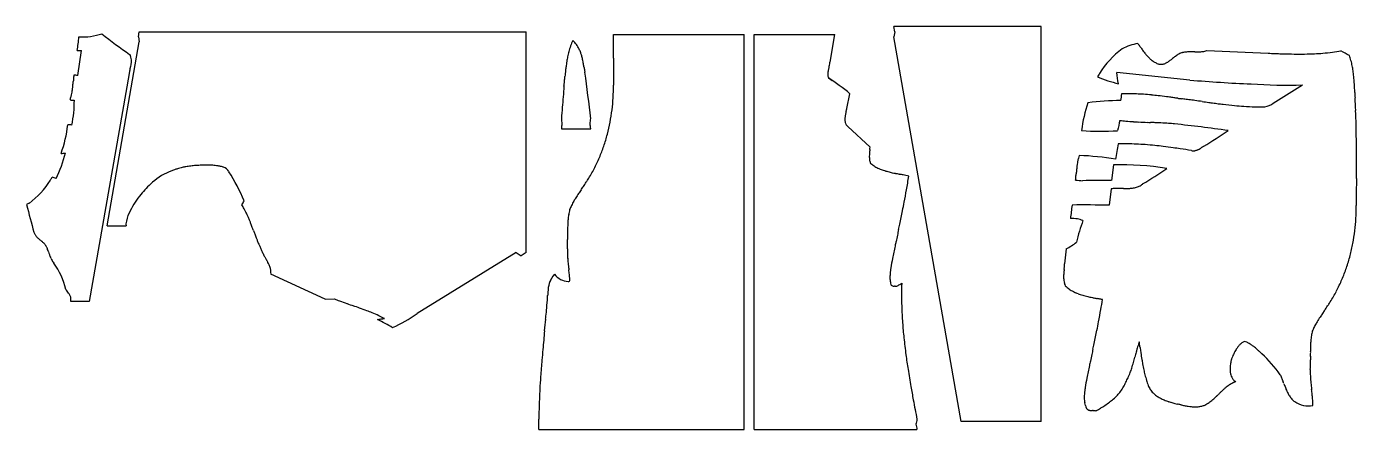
# Model space of a CAD drawing. Header units: millimetres. Extents: x -1785 to 3064, y -1924 to -384.
# Drawn here: x 455 to 3064, y -1190 to -400 of the extents above; entities that cross this region are included whole.
import ezdxf

# ---------------------------------------------------------------- set-up
doc = ezdxf.new("R2010")
doc.units = ezdxf.units.MM
doc.layers.add('ALL', color=4, linetype='Continuous', lineweight=25, true_color=0x00ffff)

msp = doc.modelspace()

# ---------------------------------------------------------------- linework, layer by layer
at = {"layer": 'ALL'}
for p, q in [((674.7, -420.4), (676.4, -410.4)), ((676.4, -410.4), (1435.4, -410.4)), ((1435.4, -843.3), (1435.4, -410.4)), ((1606.7, -416), (1862.7, -416)), ((1862.7, -1190), (1862.7, -416)), ((1882.7, -1190), (1882.7, -416)), ((1882.7, -416), (2040.8, -416)), ((2031.3, -470.4), (2040.8, -416)), ((2158.1, -410.4), (2156.3, -400.4)), ((2445.4, -400.4), (2156.3, -400.4)), ((2158.1, -410.4), (2156.3, -420.4)), ((2445.4, -1174.4), (2445.4, -400.4)), ((613.1, -790.9), (676.4, -430.4)), ((674.7, -420.4), (676.4, -430.4)), ((2288.8, -1174.4), (2156.3, -420.4)), ((556, -496.1), (562.9, -447.4)), ((2770.2, -447.3), (2890.6, -452.6)), ((656.6, -492.3), (578.1, -939.1)), ((2737.2, -505.1), (2593.7, -490.4)), ((2028.1, -500.8), (2035.7, -506.1)), ((2900.8, -550.5), (2958.1, -514.6)), ((2064.3, -560.8), (2070.4, -531.9)), ((2109.8, -636.7), (2066.2, -596.2)), ((1504.4, -600.8), (1561.9, -600.8)), ((2587.2, -671.5), (2583.1, -702.1)), ((2583, -718.5), (2578.6, -750.7)), ((460.3, -746.8), (455.3, -749.3)), ((613.1, -790.9), (650.7, -790.9)), ((1415.4, -843.3), (1221.6, -963.1)), ((1415.4, -843.3), (1425.4, -849.5)), ((1435.4, -843.3), (1425.4, -849.5)), ((2494.5, -836), (2491.4, -865.6)), ((1041.3, -934.9), (934.7, -885.6)), ((1041.3, -934.9), (1059.2, -934.3)), ((578.1, -939.1), (541.8, -939.1)), ((1460, -1190), (1460, -1170)), ((1460, -1190), (1862.7, -1190)), ((1882.7, -1190), (2201.8, -1190)), ((2445.4, -1174.4), (2288.8, -1174.4))]:
    msp.add_line(p, q, dxfattribs=at)
for centre, radius, start, end in [((563.5, -292.4), 128.3, 267.5909, 288.004), ((1131.1, 236.3), 838, 230.9489, 235.5671), ((-2078.2, -416.3), 3684.8, 359.8575, 0.0046), ((-138.3, -348.4), 700.1, 351.8654, 354.0813), ((1657.4, -486.6), 143.4, 155.6138, 164.9736), ((1484.9, -471.1), 60.6, 25.9001, 46.152), ((-18644.8, -375.1), 20251.6, 359.75293, 359.85746), ((2648.6, -524.7), 92, 98.4137, 118.7221), ((2490.8, -543.8), 181.5, 36.4454, 37.3515), ((2331.2, -661.7), 379.9, 35.819, 36.4454), ((1922, -957), 884.6, 35.5915, 35.819), ((3242.6, -11.8), 739.4, 215.5915, 215.8637), ((539.1, 1139.9), 1587.4, 270.567, 270.8592), ((654.5, -459), 5, 19.3644, 55.5671), ((629, -467.9), 31.9, 358.7242, 19.3644), ((624, -467.8), 37, 357.0113, 358.7242), ((1818.5, -517.6), 307.5, 170.8019, 172.8085), ((1718.9, -501.5), 206.6, 168.3375, 170.8019), ((1692.5, -496.1), 179.7, 164.9736, 168.3375), ((1473.9, -476.5), 72.8, 20.0653, 25.9001), ((1464.4, -479.9), 82.9, 15.7679, 20.0653), ((1427, -490.5), 121.7, 12.281, 15.7679), ((1400.1, -496.3), 149.3, 10.3706, 12.281), ((1155.5, -541.1), 398, 9.2206, 10.3706), ((12641.5, -510), 11035, 179.75293, 179.92899), ((2705.9, -581.9), 171.3, 126.3798, 148.4136), ((2940, -230.6), 366.1, 215.8637, 216.5023), ((2799.1, -334.9), 190.7, 216.5023, 217.3871), ((2772.5, -355.2), 157.3, 217.3871, 218.7772), ((2736.7, -384), 111.3, 218.7772, 220.4296), ((2719.9, -398.3), 89.2, 220.4296, 225.4141), ((2698.3, -420.2), 58.5, 225.4141, 231.5714), ((2693.4, -426.4), 50.5, 231.5714, 239.8736), ((2668.6, -429.6), 47.5, 300.8389, 303.5129), ((2655, -409), 72.1, 303.5129, 305.6829), ((2644.7, -394.7), 89.7, 305.6829, 306.9447), ((2576.7, -304.3), 202.8, 306.9447, 307.7837), ((40100.8, -48708.5), 61042.7, 127.779074, 127.783692), ((2773.4, -551.5), 113.1, 125.8609, 127.3431), ((2740.1, -505.3), 56.1, 123.7758, 125.8609), ((2729.9, -482.4), 31.7, 124.394, 131.6335), ((2729.4, -481.6), 30.7, 117.0436, 124.394), ((2729.9, -482.5), 31.8, 110.1717, 117.0436), ((2731.8, -487.9), 37.5, 103.8497, 110.1717), ((2733, -492.7), 42.5, 98.9472, 103.8497), ((2735.7, -509.8), 59.8, 94.8144, 98.9472), ((2736.8, -523), 73, 92.1548, 94.8144), ((2739.1, -582.2), 132.3, 90.179, 92.1548), ((2738.9, -532.1), 82.2, 89.4737, 90.179), ((2704.1, -4317.5), 3867.8, 89.3709, 89.4737), ((2749.4, -195.8), 254.2, 269.3709, 270.4624), ((2750.6, -345.3), 104.7, 270.4624, 272.1635), ((2751.4, -365.9), 84.1, 272.1635, 275.1444), ((2753.9, -393.8), 56.1, 275.1444, 278.7964), ((2755.1, -401.5), 48.3, 278.7964, 283.7904), ((2757.5, -411.3), 38.2, 283.7904, 289.405), ((3619.1, 18744.6), 19211, 267.82678, 267.86571), ((3002.7, 2205.4), 2660.3, 267.8657, 267.9703), ((2995.1, 1990), 2444.8, 267.9703, 268.2057), ((2965.5, 1044), 1498.3, 268.2057, 268.5064), ((2956.5, 698.3), 1152.5, 268.5064, 269.501), ((2952.7, 265.5), 719.7, 269.501, 270.7597), ((2954.1, 158.1), 612.3, 270.7597, 272.5528), ((2960.8, 8.7), 462.7, 272.5528, 274.6154), ((2964.7, -39.9), 413.9, 274.6154, 277.2122), ((2973.7, -111.1), 342.2, 277.2122, 280.0683), ((2784.2, -916.9), 531.1, 59.9652, 62.0044), ((2937.9, -498.9), 119.6, 15.6345, 20.4055), ((2910.5, -506.6), 148.1, 11.3471, 15.6345), ((756, -519.7), 209.3, 173.3805, 174.5313), ((507.3, -1109.5), 615.3, 85.453, 86.1986), ((684, -494.9), 27.5, 169.2043, 174.6312), ((734.3, -504.5), 78.7, 166.0841, 169.2043), ((844.7, -531.9), 192.5, 165.5307, 166.0841), ((83.5, -335.4), 593.6, 345.5307, 345.7202), ((477.5, -435.7), 187.1, 345.7202, 346.4654), ((575, -459.2), 86.8, 346.4654, 347.5889), ((598.4, -464.3), 62.8, 347.5889, 352.2793), ((624, -467.8), 37, 352.2793, 357.0113), ((2566.7, -598.8), 1060.1, 173.9079, 174.5589), ((1887.3, -526.3), 376.9, 172.8085, 173.9079), ((-138.1, -751.1), 1708.5, 9.115, 9.2206), ((2190.4, -377.5), 649.8, 189.115, 189.3881), ((1901.7, -425.3), 357.1, 189.3881, 189.9538), ((1738.5, -453.9), 191.4, 189.9538, 190.7752), ((1738.5, -453.9), 191.4, 189.9538, 190.7193), ((-1589.8, -931.9), 3171.2, 6.3553, 8.0121), ((2055.9, -493.8), 29, 172.2793, 178.7242), ((2050.8, -493.7), 23.9, 178.7242, 188.502), ((2081.4, -497.3), 54.8, 167.5889, 172.2793), ((2104.9, -502.4), 78.8, 166.4654, 167.5889), ((2202.4, -525.9), 179.1, 165.7202, 166.4654), ((2596.4, -626.2), 585.6, 165.5307, 165.7202), ((1835.2, -429.8), 200.5, 345.5307, 346.0841), ((1945.6, -457.1), 86.7, 346.0841, 349.2043), ((1995.9, -466.7), 35.5, 349.2043, 354.0808), ((2651.1, -552.9), 109.4, 146.3082, 150.5663), ((1017.9, -726.1), 1593.3, 7.7047, 8.5069), ((2689.4, -433.3), 42.6, 239.8736, 248.9196), ((2681, -454.5), 19.8, 249.3371, 256.692), ((2680.6, -456.5), 17.7, 256.692, 264.458), ((2680.5, -456.7), 17.5, 264.458, 272.4018), ((2680.5, -455.5), 18.8, 272.4018, 280.0725), ((2680.2, -454), 20.3, 280.0725, 286.6543), ((2678.7, -449.1), 25.4, 286.6543, 292.5367), ((2677.3, -445.6), 29.1, 292.5367, 297.0142), ((2672.4, -436), 39.9, 297.0142, 300.8389), ((2889.4, -510.8), 169.7, 8.1244, 11.3471), ((2813.4, -521.6), 246.4, 5.4503, 8.1244), ((362.6, -500.1), 184.2, 351.8304, 353.8803), ((333.7, -497), 213.3, 353.8803, 354.8249), ((-678.5, -405.3), 1229.6, 354.8249, 355.2244), ((1205.1, -562.7), 660.5, 174.5313, 175.2244), ((22015, -2184.5), 20573.2, 175.35203, 175.46706), ((1013.5, -461.6), 499, 353.6041, 354.0798), ((1013.5, -461.6), 499, 353.6179, 354.0798), ((627.9, -421.6), 886.7, 354.0798, 354.4521), ((627.9, -421.6), 886.7, 354.0798, 354.4274), ((1189.2, -476.4), 322.8, 354.4274, 354.5492), ((-50236.5, 4430.7), 51982.1, 354.54922, 354.55893), ((1199.6, -515.6), 406.9, 356.5954, 0.0563), ((5027.7, -500.6), 3421.3, 179.929, 180.2452), ((2046.2, -494.4), 19.3, 188.502, 199.4002), ((1572.3, -1165.1), 805.7, 51.8111, 55.5475), ((2685.4, -169.3), 354.4, 248.5482, 255.5363), ((2955.5, 2000.2), 2514.8, 265.0217, 267.758), ((2927.7, 533.9), 1049, 266.139, 271.6597), ((2757, -527), 303, 3.8573, 5.4503), ((2381.3, -552.4), 679.6, 2.7936, 3.8573), ((896.6, -624.8), 2166.1, 2.5153, 2.7936), ((475.4, -519.7), 69.6, 339.3798, 345.5055), ((572, 17.5), 562.6, 266.7974, 267.6488), ((452.9, -513.9), 92.9, 345.5055, 349.2204), ((435.5, -510.5), 110.6, 349.2204, 351.8304), ((299.8, -545), 249.2, 348.7927, 0.0895), ((1219.6, -516.8), 386.9, 353.0461, 356.5954), ((2602.9, -1066.4), 521, 90.1606, 97.2375), ((4132.2, -708.5), 1539.5, 173.4329, 173.9191), ((2618.2, -834.7), 302.6, 90.2524, 92.9108), ((2618.5, -902.6), 370.6, 87.85, 90.2524), ((2616.8, -949.4), 417.3, 85.9743, 87.85), ((2606.3, -1098.2), 566.5, 84.3645, 85.9743), ((2595.6, -1206.8), 675.6, 83.2834, 84.3645), ((2536.9, -1705.1), 1177.4, 82.4645, 83.2834), ((2478.1, -2149.5), 1625.7, 82.2506, 82.4645), ((2243.5, -3873.7), 3365.8, 82.102, 82.2506), ((1557.6, -8817.7), 8357.1, 82.05137, 82.10203), ((3441.9, 4677.8), 5269.3, 262.0514, 262.1317), ((2543.8, -1985.4), 1454.3, 82.6618, 83.0182), ((2428.7, -2879.2), 2355.5, 82.3818, 82.6618), ((2388.1, -3182.8), 2661.8, 82.2539, 82.3818), ((572.7, -16529.1), 16131, 82.20198, 82.25391), ((3783.3, 6915.2), 7532.1, 262.20198, 262.30172), ((3826.2, -496.1), 766.4, 182.5153, 183.3019), ((1768, -615.4), 1295.4, 2.2404, 3.3265), ((7212.9, -1010.9), 5724.7, 175.4671, 175.6913), ((1231.3, -518.2), 375.1, 349.2789, 353.0461), ((2135.6, -588), 75.6, 168.177, 169.6907), ((2194.5, -600.3), 135.8, 167.0472, 168.177), ((2290.7, -622.5), 234.5, 166.4759, 167.0472), ((1470.1, -425.1), 609.5, 346.4759, 346.6957), ((1892.5, -525), 175.4, 346.6957, 347.6362), ((1997.4, -548), 68.1, 347.6362, 349.1458), ((2781.7, -634), 258.6, 160.9389, 173.3645), ((3099.9, 1859.6), 2430.6, 262.3017, 262.4773), ((3041.7, 1418.7), 1985.8, 262.4773, 262.8048), ((2956.7, 745.6), 1307.4, 262.8048, 263.2084), ((2924.1, 471.4), 1031.3, 263.2084, 264.4739), ((2889.2, 110.5), 668.7, 264.4739, 266.0455), ((2882.7, 17.2), 575.2, 266.0455, 268.2237), ((2878.7, -111.9), 445.9, 268.2237, 270.6974), ((2876, -517), 41.6, 281.2105, 306.5653), ((1357.9, -631.5), 1705.7, 1.2939, 2.2404), ((287.3, -563.5), 250.6, 340.0511, 353.2746), ((507.8, -1078.1), 486.1, 85.7052, 86.6494), ((7929, -96.1), 6442.8, 184.31449, 184.40367), ((7257.3, -147.4), 5769.2, 184.30878, 184.40838), ((7257.3, -1034.3), 5769.2, 175.59162, 175.69122), ((-1589.8, -229.8), 3171.2, 353.4628, 353.6447), ((-1589.8, -951.9), 3171.2, 6.3553, 6.5372), ((-1589.8, -951.9), 3171.2, 6.3715, 6.5372), ((1255.8, -522.9), 350.1, 345.3826, 349.2789), ((2097, -582.4), 36.6, 174.8729, 178.8071), ((2087.5, -582.2), 27.1, 178.8071, 183.3822), ((2084.1, -582.4), 23.6, 183.3822, 189.3784), ((2103.4, -582.9), 43, 172.0445, 174.8729), ((2079.3, -583.2), 18.8, 189.3784, 196.107), ((2122.3, -585.6), 62.1, 169.6907, 172.0445), ((2077.8, -583.6), 17.2, 196.107, 204.04), ((2076.5, -584.2), 15.9, 204.04, 212.3126), ((2076.6, -584.1), 16, 212.3126, 220.492), ((2077.9, -583), 17.7, 220.492, 228.262), ((3162, -722.5), 578.9, 166.1911, 168.2252), ((2644.8, -229.9), 357.2, 262.7622, 264.7047), ((2660.9, -56.9), 530.9, 264.7047, 266.2978), ((2668.7, 64), 652.2, 266.2978, 267.1878), ((2724.1, 1192.3), 1781.8, 267.1878, 267.7261), ((2959.7, 7125.6), 7719.7, 267.72613, 267.77599), ((2541, -3656.7), 3070.7, 87.6506, 87.776), ((2596.4, -2304.6), 1717.4, 87.3938, 87.6506), ((2631.1, -1542.3), 954.4, 87.0494, 87.3938), ((2643.6, -1301.4), 713.1, 85.8339, 87.0494), ((2664.2, -1018.7), 429.7, 84.2681, 85.8339), ((2394.3, -3555.8), 2981.1, 81.947, 83.9785), ((1062.8, -638.1), 2000.9, 0.6279, 1.2939), ((1268.2, -526.1), 337.3, 341.199, 345.3826), ((2561.2, -119.5), 486.1, 265.7052, 274.0229), ((2276.3, 172.9), 943.8, 301.145, 304.5819), ((-149.5, -651.4), 3213.3, 0.1023, 0.6279), ((258, -576.1), 283, 334.3791, 345.2768), ((466.1, -131.2), 521, 276.2566, 277.2375), ((1291, -533.8), 313.2, 336.8614, 341.199), ((2178.9, -655.5), 70.6, 176.9312, 181.4017), ((2204.8, -656.9), 96.5, 175.6293, 176.9312), ((2272.5, -662.1), 164.4, 174.6155, 175.6293), ((2293.1, -664), 185.1, 174.1605, 174.6155), ((3338.2, -770.9), 1235.7, 173.9812, 174.1605), ((1584.3, -586), 528, 353.9812, 354.4886), ((3289.1, -755.1), 704, 169.7933, 172.2745), ((2608.9, -1065.5), 435.3, 89.3853, 91.6637), ((2608, -1148.6), 518.4, 87.2974, 89.3853), ((2605.4, -1203.6), 573.5, 85.6009, 87.2974), ((2593, -1364.7), 735.1, 84.1024, 85.6009), ((2581.4, -1477.3), 848.3, 82.9992, 84.1024), ((2531.7, -1882.1), 1256.1, 82.0926, 82.9992), ((2492.3, -2165.8), 1542.5, 81.5772, 82.0926), ((2133, -4591.7), 3994.9, 81.2569, 81.5772), ((2744.3, -628.1), 15.7, 255.1334, 267.097), ((2744.3, -627.6), 16.2, 267.097, 278.8401), ((2744, -625.4), 18.4, 278.8401, 288.009), ((2740.9, -616), 28.3, 288.009, 295.394), ((2737.5, -608.7), 36.4, 295.394, 299.4626), ((2712.2, -564), 87.8, 299.4626, 302.0809), ((2649.2, -463.5), 206.3, 302.0809, 302.5387), ((2992, -1000.7), 430.9, 122.3195, 122.5387), ((2840.6, -761.5), 147.8, 121.5501, 122.3195), ((2797.1, -690.5), 64.6, 120.3858, 121.5501), ((-629.1, -652.3), 3692.8, 359.8575, 0.1023), ((777.9, -759.9), 85.2, 104.9075, 108.2606), ((778, -760.5), 85.8, 101.6114, 104.9075), ((796.2, -849), 176.2, 99.3113, 101.6114), ((809.5, -930.4), 258.6, 97.1421, 99.3113), ((808.4, -921.2), 249.4, 94.9332, 97.1421), ((808, -916.5), 244.6, 92.1445, 94.9332), ((807.6, -907.2), 235.3, 89.3011, 92.1445), ((808.1, -871.4), 199.6, 87.7493, 89.3011), ((810.7, -804.7), 132.8, 85.8468, 87.7493), ((812, -786.2), 114.3, 83.2272, 85.8468), ((815.1, -760.3), 88.1, 80.244, 83.2272), ((814.9, -761.8), 89.7, 78.6241, 80.244), ((804.8, -811.7), 140.6, 77.3303, 78.6241), ((798.6, -839.5), 169.1, 76.6859, 77.3303), ((681.5, -1334.4), 677.7, 76.364, 76.6859), ((835.4, -694.2), 19.3, 29.3737, 72.5042), ((1301.1, -538.2), 302.2, 332.2179, 336.8614), ((2146.9, -656.3), 38.5, 181.4017, 187.2121), ((2139.3, -657.2), 30.9, 187.2121, 200.0002), ((2148.5, -626.2), 56.5, 227.4476, 234.7223), ((2150.2, -623.8), 59.4, 234.7223, 238.7981), ((2154.6, -616.5), 68, 238.7981, 242.6371), ((2157.3, -611.3), 73.8, 242.6371, 245.9494), ((2735.3, -700.6), 221.3, 173.8803, 174.8249), ((2706.4, -697.5), 192.2, 171.8304, 173.8803), ((2633.4, -687), 118.6, 169.2204, 171.8304), ((2616.1, -683.7), 100.9, 165.5055, 169.2204), ((2593.6, -677.9), 77.6, 161.2705, 165.5055), ((2497, -1215.1), 562.6, 80.3249, 87.6488), ((2603.2, -1231), 559.7, 80.8916, 91.6479), ((-17195.7, -611), 20259.6, 359.75293, 359.85746), ((363, -615.7), 163.3, 306.5697, 328.4655), ((417.9, -644.7), 101.4, 326.2257, 329.8791), ((383.6, -1028.3), 354.4, 68.5482, 69.8578), ((777.4, -790), 113, 112.1308, 134.2688), ((988.8, -1286), 652.1, 112.2556, 112.9145), ((803.1, -832.3), 161.9, 110.9331, 112.2556), ((793.2, -806.3), 134, 108.2606, 110.9331), ((458.4, -927.9), 462.8, 23.7046, 31.6877), ((1394, -604.5), 188.4, 327.5488, 329.6362), ((1317.3, -546.7), 284, 327.4008, 332.2179), ((2163.6, -597.1), 89.4, 245.9494, 248.9853), ((2167.2, -587.7), 99.5, 248.9853, 251.4725), ((2175.9, -561.7), 126.8, 251.4725, 253.6933), ((2181, -544.4), 144.9, 253.6933, 255.4049), ((2194.8, -491.4), 199.6, 255.4049, 256.8739), ((2203.6, -453.5), 238.6, 256.8739, 257.8771), ((2238.1, -292.9), 402.9, 257.8771, 258.6544), ((2237.6, -295.3), 400.4, 258.6544, 258.9831), ((2969.4, 3463.3), 4229.5, 258.9831, 259.0852), ((1985.6, -1638.4), 966.1, 78.7145, 79.0852), ((2106.6, -1032.2), 347.9, 76.8472, 78.7145), ((1234.3, -552.7), 961.8, 349.9468, 351.5916), ((2313, -677.9), 201.3, 353.2833, 354.5313), ((2561.7, -88.1), 615.3, 265.453, 266.7334), ((1863.8, -634.9), 652.5, 354.5313, 355.2244), ((3747.5, -792.3), 1237.6, 174.8249, 175.2244), ((2560.9, -1834.2), 1132.3, 88.8784, 91.7333), ((2192.2, 42.7), 877.2, 301.0382, 304.7185), ((14090.6, -746), 11027, 179.75293, 179.92899), ((849.9, -872.6), 222.8, 132.7753, 141.0878), ((1848.3, -935.2), 373.2, 146.2182, 147.7646), ((2168.4, -1149.4), 758.3, 145.5715, 146.2182), ((808.3, -217.1), 890.6, 325.5715, 326.1115), ((1225.3, -497.2), 388.2, 326.1115, 327.5488), ((806.1, -476.8), 1396.7, 348.9541, 349.9468), ((2592.8, -775.8), 58.2, 96.1719, 99.751), ((2595.3, -799.1), 81.5, 93.1491, 96.1719), ((2596.3, -816.3), 98.8, 91.1737, 93.1491), ((2597.8, -892), 174.5, 89.6875, 91.1737), ((2596.6, -1120.6), 403.1, 88.56, 89.6875), ((2611.3, -534.9), 182.8, 268.56, 271.0467), ((2612.6, -604.9), 112.8, 271.0467, 273.2749), ((2614.8, -643.8), 73.8, 273.2749, 276.0283), ((2616, -654.7), 62.8, 276.0283, 279.8925), ((2618.6, -669.6), 47.8, 279.8925, 284.3257), ((2619.7, -674.2), 43, 284.3257, 289.8076), ((2621.7, -679.8), 37.1, 289.8076, 295.7123), ((2622.3, -681), 35.7, 295.7123, 302.0819), ((2622.4, -681.1), 35.6, 302.0819, 308.4596), ((2102.3, -341.5), 1696.7, 193.9063, 195.8054), ((820.3, -842.4), 180.8, 142.6552, 154.9592), ((696.8, -636.5), 213.2, 327.9842, 330.3956), ((734.6, -836.5), 167.4, 28.2246, 31.3184), ((1632.5, -805.4), 121.2, 153.279, 157.5697), ((1670.5, -824.6), 163.8, 149.9172, 153.279), ((1698.8, -841), 196.5, 147.7646, 149.9172), ((498.2, -416.7), 1710.4, 348.3726, 348.9541), ((3207.3, -849.1), 708.1, 171.9661, 174.1414), ((2529.9, -2337.4), 1587.4, 88.2419, 90.8592), ((2648.7, -751.6), 414.9, 356.5954, 0.0582), ((6476.8, -736.5), 3413.3, 179.929, 180.2454), ((709.4, -793), 59.5, 152.8486, 174.2843), ((720.7, -844), 183.1, 26.2844, 28.2246), ((680.4, -863.9), 228.1, 24.5389, 26.2844), ((652.3, -876.7), 259, 23.1893, 24.5389), ((560, -916.2), 359.4, 22.0389, 23.1893), ((491.5, -944), 433.3, 21.2852, 22.0389), ((1726.1, -798.4), 209.7, 174.8117, 177.1588), ((1696.1, -795.6), 179.5, 171.4723, 174.8117), ((1656.3, -789.7), 139.2, 167.3541, 171.4723), ((-1822.6, 60.8), 4079.7, 347.9966, 348.3726), ((2505.5, -905.1), 128.3, 85.0595, 91.1789), ((3243.6, -1020.3), 755.4, 161.4771, 164.8609), ((2439.8, -1075.4), 307.8, 73.4709, 75.5718), ((2668.6, -752.8), 394.9, 353.0461, 356.5954), ((489.6, -796.9), 20.9, 198.693, 205.5006), ((491.3, -796.1), 22.8, 205.5006, 212.0204), ((493, -795), 24.9, 212.0204, 217.4913), ((665.6, -786.8), 15.4, 180.9752, 191.1256), ((668.3, -786.3), 18.2, 191.1256, 194.7601), ((148.6, -1077.6), 801.3, 20.7287, 21.2852), ((-491.1, -1319.6), 1485.2, 20.4665, 20.7287), ((3766.7, 269.4), 3059.4, 200.4665, 200.5948), ((1944.4, -415.3), 1112.7, 200.5948, 201.016), ((1947.7, -806.2), 431.4, 179.0086, 179.5651), ((2216.3, -808.2), 700, 179.5651, 180.0005), ((2285.3, -808.2), 769, 180.0005, 180.1945), ((1849, -804.5), 332.6, 177.1588, 179.0086), ((16498.6, -3861.4), 14656.5, 167.93691, 167.9799), ((-8172.9, 1411.1), 10572.1, 347.93691, 347.99658), ((2680.4, -754.2), 383.1, 349.2789, 353.0461), ((499, -790.5), 32.4, 217.4913, 222.286), ((503.3, -786.6), 38.2, 222.286, 225.6605), ((519, -770.5), 60.7, 225.6605, 228.3371), ((528.6, -759.7), 75.1, 228.3371, 229.692), ((648.9, -617.9), 261.1, 229.692, 230.4186), ((229.3, -1125.4), 397.4, 49.9124, 50.4186), ((433.7, -882.6), 80.1, 48.7848, 49.9124), ((441.9, -873.2), 67.5, 46.3598, 48.7848), ((460.2, -854), 41.1, 43.2515, 46.3598), ((464.9, -849.6), 34.6, 38.7389, 43.2515), ((471.6, -844.3), 26.1, 33.5427, 38.7389), ((473.5, -842.9), 23.7, 27.2253, 33.5427), ((475.7, -841.8), 21.3, 20.556, 27.2253), ((416.1, -865.3), 85.3, 19.2928, 21.2413), ((1393.8, -626.9), 522.8, 201.016, 201.633), ((1307.4, -661.1), 430, 201.633, 202.6434), ((1190.6, -709.9), 303.3, 202.6434, 203.851), ((1156.9, -724.7), 266.5, 203.851, 205.4518), ((1173.7, -827.8), 342.7, 358.6166, 359.6869), ((6809.8, -792.8), 5293.5, 180.1945, 180.2682), ((325.5, -823.2), 1190.9, 359.6869, 0.2682), ((4304.8, -1276.2), 2191.7, 168.2712, 168.9226), ((5117.6, -1444.9), 3021.9, 168.0999, 168.2712), ((8199, -2094.3), 6170.9, 167.9799, 168.09988), ((2456.2, -755.1), 89.5, 295.3705, 310.6705), ((2704.9, -758.8), 358.1, 345.3826, 349.2789), ((234.8, -928.7), 277.4, 18.2125, 19.2928), ((995, -678.6), 522.9, 198.2125, 198.839), ((588.2, -817.4), 93.1, 198.839, 200.3238), ((576.3, -821.8), 80.3, 200.3238, 203.5758), ((547.8, -834.3), 49.3, 203.5758, 207.7289), ((541.4, -837.6), 42.1, 207.7289, 213.5683), ((1109.1, -747.5), 213.6, 205.4518, 207.2028), ((996.4, -809.2), 85.2, 204.9711, 207.6839), ((1102, -753.8), 204.5, 207.6839, 209.456), ((1427.9, -569.7), 578.7, 209.456, 209.7042), ((438.2, -1134.3), 560.6, 29.4551, 29.7042), ((702.3, -985.1), 257.3, 28.8316, 29.4551), ((1669.7, -840.8), 153.5, 178.2379, 181.3908), ((1737.7, -839.2), 221.6, 181.3908, 184.0016), ((1786.2, -835.8), 270.2, 184.0016, 185.4781), ((3392.2, -1097.5), 1261.8, 168.9226, 169.7716), ((2717.3, -762.1), 345.3, 341.199, 345.3826), ((534.5, -842.2), 33.7, 213.5683, 220.0939), ((394.4, -947.6), 141.6, 13.1015, 36.2177), ((817, -922), 126.5, 27.9557, 28.8316), ((849.8, -904.6), 89.3, 24.6424, 27.9557), ((887.6, -887.3), 47.7, 20.2605, 24.6424), ((896, -884.2), 38.8, 357.8611, 20.2605), ((1523.9, -916.9), 45.3, 136.5109, 163.0977), ((1520.1, -863.5), 36.7, 217.4045, 266.1116), ((2218.2, -794.3), 704.2, 185.4781, 186.3842), ((4127.4, -580.7), 2625.3, 186.3842, 186.4815), ((175.7, -1029.7), 1351.9, 6.2943, 6.4815), ((801, -960.7), 722.8, 5.8935, 6.2943), ((1132.6, -926.5), 389.4, 5.3499, 5.8935), ((2264.8, -894.5), 116, 174.321, 176.9196), ((2288.4, -896.8), 139.8, 173.0361, 174.321), ((2750.4, -953.2), 605.2, 172.4227, 173.0361), ((2593.9, -892.9), 104.5, 175.6293, 176.9312), ((2661.5, -898), 172.4, 174.6155, 175.6293), ((2682.2, -900), 193.1, 174.1605, 174.6155), ((3727.3, -1006.9), 1243.7, 173.9812, 174.1605), ((1973.4, -821.9), 520, 353.9812, 354.3627), ((2324.4, -856.6), 167.2, 354.3627, 355.0353), ((2357.7, -859.5), 133.8, 355.0353, 356.3308), ((2407.2, -862.7), 84.2, 356.3308, 357.9643), ((2740.1, -769.8), 321.2, 336.8614, 341.199), ((1545.3, -922.3), 67.4, 169.158, 173.1939), ((1535.4, -920.4), 57.3, 163.0977, 169.158), ((1523.9, -916.9), 45.3, 152.7022, 163.0977), ((1517.9, -897), 3, 266.1116, 4.0175), ((1234.5, -916.9), 287.1, 4.0175, 5.3499), ((2218.1, -891.9), 69.3, 176.9196, 180.2121), ((2205.5, -892), 56.7, 180.2121, 185.0132), ((2188.4, -893.5), 39.5, 185.0132, 197.9108), ((2155.6, -904.1), 5, 197.9108, 265.0295), ((2159.6, -857.4), 51.9, 265.0295, 266.3626), ((2163.4, -797.2), 112.2, 266.3626, 266.9822), ((2148.5, -1080.1), 171.1, 86.5255, 86.9822), ((2154.4, -983.6), 74.4, 86.3983, 86.5255), ((2159.7, -899.4), 10, 266.3983, 301.0128), ((1963.9, -573.7), 390, 301.0128, 301.6029), ((1997.5, -628.3), 325.9, 301.6029, 302.3448), ((2878.6, -925.4), 707.1, 178.2298, 181.8459), ((2568, -891.5), 78.6, 176.9312, 181.4017), ((2536, -892.3), 46.5, 181.4017, 187.2121), ((2528.4, -893.2), 38.9, 187.2121, 195.6663), ((2520.6, -895.4), 30.9, 195.6663, 205.1593), ((2535.4, -864.7), 61.2, 225.7036, 230.2736), ((2537.6, -862.1), 64.5, 230.2736, 234.7223), ((2750.2, -774.1), 310.2, 332.2179, 336.8614), ((390.2, -1025.4), 179.6, 34.8321, 37.7077), ((502, -947.6), 43.4, 32.3593, 34.8321), ((509, -943.2), 35.2, 27.1506, 32.3593), ((521.3, -936.9), 21.3, 20.4628, 27.1506), ((524.3, -935.7), 18.2, 11.1256, 20.4628), ((483.2, -929), 59.5, 350.2274, 354.2843), ((527, -935.2), 15.4, 0.9752, 11.1256), ((1246.1, -460.1), 509.8, 248.4831, 249.6843), ((1446.6, 81.5), 1087.3, 249.6843, 250.5068), ((1404.7, -930.7), 72.5, 353.035, 355.8193), ((1283.1, -921.8), 194.4, 355.8193, 357.5133), ((932.1, -906.5), 545.7, 357.5133, 357.7658), ((2159.4, -954.4), 682.5, 177.5586, 177.7658), ((1782.1, -938.3), 304.8, 177.0057, 177.5586), ((1632.4, -930.5), 154.9, 176.2197, 177.0057), ((1591.2, -927.8), 113.6, 173.1939, 176.2197), ((2539.2, -859.8), 67.4, 234.7223, 238.7981), ((2543.7, -852.4), 76, 238.7981, 242.6371), ((2546.4, -847.3), 81.8, 242.6371, 245.9494), ((2552.7, -833), 97.4, 245.9494, 248.9853), ((2556.3, -823.6), 107.5, 248.9853, 251.4725), ((2565, -797.7), 134.8, 251.4725, 253.6933), ((2570.1, -780.3), 152.9, 253.6933, 255.4049), ((2583.9, -727.4), 207.6, 255.4049, 256.8739), ((2592.7, -689.4), 246.6, 256.8739, 257.8771), ((2627.2, -528.8), 410.9, 257.8771, 258.6544), ((2626.7, -531.3), 408.4, 258.6544, 258.9831), ((3358.5, 3227.3), 4237.5, 258.9831, 259.0852), ((2374.7, -1874.3), 958.1, 78.7145, 79.0852), ((2495.7, -1268.1), 339.9, 78.0922, 78.7145), ((1623.4, -788.7), 953.8, 349.9468, 351.1446), ((2766.4, -782.6), 292, 327.4314, 332.2179), ((2060.2, 1814.8), 2925.9, 250.5068, 250.7642), ((593.4, -2388.8), 1526.2, 70.2707, 70.7642), ((832.4, -1722.5), 818.3, 69.2104, 70.2707), ((965.4, -1372.1), 443.6, 67.7702, 69.2104), ((993.5, -1303.3), 369.2, 65.5699, 67.7702), ((1038.4, -697.3), 322.8, 294.695, 304.5725), ((-5252.1, -338.2), 6755.6, 354.64933, 354.78724), ((-2487.1, -590.5), 3979.1, 354.7872, 354.9688), ((3005.6, -921.4), 834.2, 181.8459, 184.0969), ((1195.1, -712.8), 1388.7, 348.9541, 349.9468), ((3617.5, -1385.3), 750.3, 145.5715, 146.2182), ((2257.4, -453.1), 898.6, 325.5715, 326.1115), ((2674.4, -733.2), 396.2, 326.1115, 327.5488), ((2843.1, -840.4), 196.4, 327.5488, 329.5905), ((1095.2, -621), 356.9, 277.8309, 278.9319), ((907.8, -1441.4), 523.1, 59.5093, 63.1866), ((1034.7, -1212.6), 269.6, 62.995, 65.5699), ((1098.6, -642.6), 335, 278.9319, 280.0683), ((-99229.2, 8555), 101152.6, 354.581457, 354.594608), ((-4335.5, -424.1), 5834.9, 354.59461, 354.64933), ((3088.6, -915.4), 917.4, 184.0969, 185.9532), ((887.3, -652.7), 1702.4, 348.3726, 348.9541), ((3081.6, -1041.4), 113.2, 153.279, 157.2238), ((3119.6, -1060.6), 155.8, 149.9172, 153.279), ((3147.9, -1076.9), 188.5, 147.7646, 149.9172), ((3297.3, -1171.2), 365.2, 146.2182, 147.7646), ((10852.1, -1886.7), 9422.9, 174.58146, 174.80438), ((3323.7, -890.9), 1153.7, 185.9532, 187.6099), ((-1433.5, -175.1), 4071.7, 347.9966, 348.3726), ((3175.2, -1034.3), 201.7, 174.8117, 177.1588), ((3145.2, -1031.6), 171.5, 171.4723, 174.8117), ((3105.4, -1025.6), 131.2, 167.6539, 171.4723), ((4553.4, -1313.9), 3098.2, 174.8044, 175.1935), ((16887.7, -4097.4), 14664.5, 167.93691, 167.9799), ((-7783.8, 1175.1), 10564.1, 347.93691, 347.99658), ((4123.5, -1433.3), 1543.1, 165.1716, 165.5592), ((3223.7, -1195.1), 612.3, 164.6143, 165.1716), ((2968.3, -1124.8), 347.4, 163.8744, 164.6143), ((2914.2, -1109.2), 291, 162.768, 163.8744), ((2840.7, -1086.4), 214.1, 161.4778, 162.768), ((1599.5, -1179.5), 1050.6, 8.5897, 8.8215), ((93, -1407.1), 2574.2, 8.4416, 8.5897), ((31466.3, 3249), 29142.7, 188.44159, 188.4598), ((3574.8, -899.4), 944.4, 188.4598, 188.5609), ((3696.8, -881), 1067.8, 188.5609, 189.259), ((2922.4, -1088.5), 109.7, 155.4756, 158.1347), ((2907.8, -1081.8), 93.6, 151.7599, 155.4756), ((2886.1, -1070.2), 69, 147.4331, 151.7599), ((2878.4, -1065.2), 59.8, 141.6798, 147.4331), ((2867.6, -1056.7), 46.1, 135.1238, 141.6798), ((2864.2, -1053.3), 41.3, 127.0026, 135.1238), ((2860.8, -1048.8), 35.6, 118.258, 127.0026), ((2829.8, -1061.6), 46.4, 66.0318, 72.2451), ((2826, -1070.1), 55.7, 60.3603, 66.0318), ((2822.3, -1076.6), 63.2, 55.976, 60.3603), ((2808.2, -1097.6), 88.5, 52.2713, 55.976), ((2796.6, -1112.5), 107.4, 49.8865, 52.2713), ((2737.6, -1182.5), 198.9, 48.1341, 49.8865), ((2626.8, -1306.2), 365, 47.3058, 48.1341), ((3361.7, -509.6), 718.9, 227.3058, 227.7263), ((2720.3, -1216.9), 235.9, 34.6043, 48.0034), ((3396.8, -1042.1), 423.4, 179.0086, 179.5651), ((3665.4, -1044.2), 692, 179.5651, 180.0005), ((3298, -1040.4), 324.6, 177.1588, 179.0086), ((3987.7, -1266.4), 2530.5, 175.1935, 175.9154), ((3484, -869.5), 1315.5, 187.6099, 188.8689), ((4693.9, -1512.1), 2199.7, 168.2712, 168.9226), ((5506.7, -1680.9), 3029.9, 168.0999, 168.2712), ((8588.1, -2330.2), 6178.9, 167.9799, 168.09988), ((2322.7, -974.3), 315.2, 342.3178, 344.4915), ((2086.6, -908.8), 560.2, 344.4915, 345.5592), ((3127.3, -973.9), 490.7, 189.259, 190.2889), ((3039.2, -989.9), 401.2, 190.2889, 191.9886), ((2881.8, -1072.2), 65.9, 173.676, 179.2235), ((2893.5, -1073.5), 77.7, 169.6608, 173.676), ((2919.1, -1078.2), 103.6, 166.185, 169.6608), ((2971.3, -1108.1), 162.4, 158.1347, 160.3197), ((2622.8, -1063.8), 350.7, 358.6122, 359.6869), ((3734.4, -1044.2), 761, 180.0005, 180.1945), ((8258.9, -1028.8), 5285.5, 180.1945, 180.2682), ((1774.6, -1059.2), 1198.9, 359.6869, 0.2682), ((3131.4, -1205.2), 1672, 175.9154, 176.8043), ((4014.2, -786.7), 1852.1, 188.8689, 189.9308), ((3781.3, -1333.4), 1269.8, 168.9226, 169.7799), ((2514.2, -1041.5), 112.1, 330.0952, 335.0682), ((2482.2, -1026.7), 147.4, 335.0682, 339.4046), ((2455.9, -1016.8), 175.5, 339.4046, 342.3178), ((2919.9, -1015.2), 279.3, 191.9886, 194.026), ((2885.8, -1023.7), 244.1, 194.026, 196.733), ((2838.5, -1037.9), 194.7, 196.733, 199.7643), ((2862.2, -1071.9), 46.3, 179.2235, 185.8473), ((2854.1, -1072.8), 38.1, 185.8473, 195.4159), ((2843.4, -1075.7), 27.1, 195.4159, 206.7783), ((2841.4, -1076.7), 24.8, 206.7783, 213.6779), ((2840, -1077.7), 23.1, 213.6779, 220.8244), ((2839.9, -1077.8), 23, 220.8244, 228.0512), ((2840.7, -1076.9), 24.1, 228.0512, 235.1019), ((2854.8, -1114.8), 67.7, 25.2685, 28.2029), ((2830.1, -1126.5), 95.1, 22.7931, 25.2685), ((2811.4, -1134.4), 115.4, 21.1944, 22.7931), ((2722.1, -1169), 211.1, 20.0125, 21.1944), ((3118.8, -1076.8), 145.5, 178.2277, 181.3908), ((3186.8, -1075.1), 213.6, 181.3908, 184.0016), ((3235.3, -1071.7), 262.2, 184.0016, 185.4781), ((2903, -1192.5), 1443.2, 176.8043, 178.0272), ((4401.6, -718.9), 2245.4, 189.9308, 190.6021), ((2653.9, -1130.4), 124, 174.321, 176.9196), ((2677.5, -1132.8), 147.8, 173.0361, 174.321), ((3139.5, -1189.2), 613.2, 172.4054, 173.0361), ((2531.8, -1063), 87, 316.5354, 322.9195), ((2538.3, -1067.9), 78.9, 322.9195, 330.6664), ((2545.1, -1071.8), 71, 330.6664, 338.8327), ((2695.9, -1087.2), 43.9, 202.2035, 207.9857), ((2695.6, -1087.4), 43.5, 207.9857, 213.7931), ((2696.2, -1086.9), 44.3, 213.7931, 219.4079), ((2698.8, -1084.8), 47.7, 219.4079, 224.8177), ((2700.7, -1082.9), 50.4, 224.8177, 229.676), ((2705.5, -1077.3), 57.7, 229.676, 234.2161), ((1137.5, 575), 2370.5, 314.2882, 314.3456), ((3403.4, -1743.3), 871.3, 134.1894, 134.3456), ((3064.1, -1394.2), 384.5, 133.3366, 134.1894), ((2915.4, -1236.6), 167.7, 132.0455, 133.3366), ((2894.1, -1213), 136, 129.8537, 132.0455), ((2866.5, -1179.9), 92.9, 127.2012, 129.8537), ((2859.1, -1170.2), 80.7, 123.6352, 127.2012), ((2850, -1156.4), 64.2, 119.6357, 123.6352), ((2847.5, -1152), 59.1, 114.9019, 119.6357), ((2844.9, -1146.5), 53, 109.9014, 114.9019), ((2566.2, -1225.8), 377, 19.437, 20.0125), ((3898.2, -755.8), 1035.5, 199.437, 199.6465), ((3228.5, -994.8), 324.4, 199.6465, 200.4499), ((3058.9, -1058.1), 143.4, 200.4499, 201.6584), ((3033.3, -1068.2), 115.8, 201.6584, 203.7149), ((2998.9, -1083.3), 78.3, 203.7149, 206.2167), ((2989.2, -1088.1), 67.4, 206.2167, 209.6399), ((2976, -1095.6), 52.3, 209.6399, 213.5265), ((3667.3, -1030.3), 696.2, 185.4781, 186.3842), ((5576.5, -816.7), 2617.3, 186.3842, 186.4815), ((1624.7, -1265.6), 1359.9, 6.2943, 6.4815), ((2250.1, -1196.7), 730.8, 5.8935, 6.2943), ((2581.7, -1162.4), 397.4, 5.3499, 5.8935), ((2579.9, -1181.3), 1119.9, 178.0272, 179.4187), ((6573.9, -312.3), 4455.4, 190.6021, 191.0992), ((2607.2, -1127.9), 77.3, 176.9196, 180.2121), ((2594.6, -1128), 64.7, 180.2121, 185.0132), ((2577.5, -1129.5), 47.5, 185.0132, 190.6161), ((2572.2, -1130.4), 42.2, 190.6161, 197.7287), ((2566.3, -1132.3), 35.9, 197.7287, 205.4331), ((2386.6, -864.2), 333.9, 301.6029, 302.5639), ((2434.7, -939.6), 244.5, 302.5639, 303.687), ((2459.2, -976.4), 200.3, 303.687, 306.958), ((2499.2, -1029.4), 133.9, 306.958, 310.9589), ((2512.2, -1044.5), 114, 310.9589, 316.5354), ((2708.2, -1073.5), 62.4, 234.2161, 238.1074), ((2714.2, -1063.8), 73.8, 238.1074, 241.6841), ((2718.9, -1055.2), 83.6, 241.6841, 247.1706), ((2734, -1019.4), 122.5, 247.1706, 251.7022), ((2740.9, -998.2), 144.7, 251.7022, 253.3514), ((2751.8, -961.9), 182.6, 253.3514, 254.8194), ((2758.3, -938.1), 207.3, 254.8194, 255.9389), ((2778.4, -857.7), 290.2, 255.9389, 256.8852), ((2636.5, -1521.4), 388.6, 77.696, 78.711), ((2816.8, -694.9), 457.4, 257.696, 258.5584), ((2767.8, -936.7), 210.6, 258.5584, 260.7596), ((2750.6, -1042.3), 103.6, 260.7596, 263.8977), ((2748.5, -1062.5), 83.3, 263.8977, 269.0866), ((2748, -1089.1), 56.7, 269.0866, 275.3765), ((2748.7, -1096.4), 49.4, 275.3765, 283.683), ((2750.5, -1103.5), 42, 283.683, 292.6904), ((2740, -1089), 59.6, 296.6322, 300.985), ((2733.7, -1078.6), 71.8, 300.985, 304.9512), ((2728.5, -1071.2), 80.8, 304.9512, 308.0522), ((2710, -1047.5), 110.9, 308.0522, 310.6992), ((2695.3, -1030.5), 133.4, 310.6992, 312.4436), ((2623.8, -952.2), 239.4, 312.4436, 313.7456), ((2556.9, -882.4), 336.1, 313.7456, 314.0705), ((2269.9, -585.9), 748.7, 314.0705, 314.2882), ((2972, -1098.3), 47.4, 213.5265, 218.2684), ((2967, -1102.3), 41, 218.2684, 223.3656), ((2965.7, -1103.4), 39.4, 223.3656, 228.9155), ((2965.1, -1104.2), 38.4, 228.9155, 234.5356), ((2969.2, -1099.4), 44.7, 233.7353, 281.8694), ((2683.6, -1152.9), 295.1, 3.4046, 5.3499), ((2801.9, -1145.9), 176.6, 0.8901, 3.4046), ((7127.7, -2137.1), 5019.9, 168.8926, 169.0089), ((2542, -1143.9), 9.04, 205.4633, 214.0058), ((2541, -1144.6), 7.77, 214.0058, 223.2196), ((2540.9, -1144.7), 7.64, 223.2196, 232.7023), ((2541.4, -1144), 8.49, 232.7023, 241.7001), ((2541.9, -1143.1), 9.5, 241.7001, 248.9319), ((2543.1, -1139.9), 13, 248.9319, 255.1227), ((2543.8, -1137.4), 15.6, 255.1227, 259.3991), ((2545.3, -1129.2), 23.9, 259.3991, 262.8507), ((2546.1, -1123.1), 30, 262.8507, 264.9069), ((2548.7, -1093.3), 59.9, 264.9069, 266.3626), ((2552.5, -1033.2), 120.2, 266.3626, 266.9822), ((2537.6, -1316), 163.1, 86.5255, 86.9822), ((2543.5, -1219.6), 66.4, 85.1843, 86.5255), ((2546.5, -1183.2), 30, 83.1871, 85.1843), ((2547.4, -1176.5), 23.2, 79.5765, 83.1871), ((2549, -1167.6), 14.1, 74.9536, 79.5765), ((2192.2, -541.6), 710.6, 300.4833, 300.9625), ((2353, -809.6), 398, 300.9625, 301.6029), ((7127.7, -222.9), 5019.9, 190.9911, 191.1074)]:
    msp.add_arc(centre, radius, start, end, dxfattribs=at)

doc.saveas('drawing.dxf')
